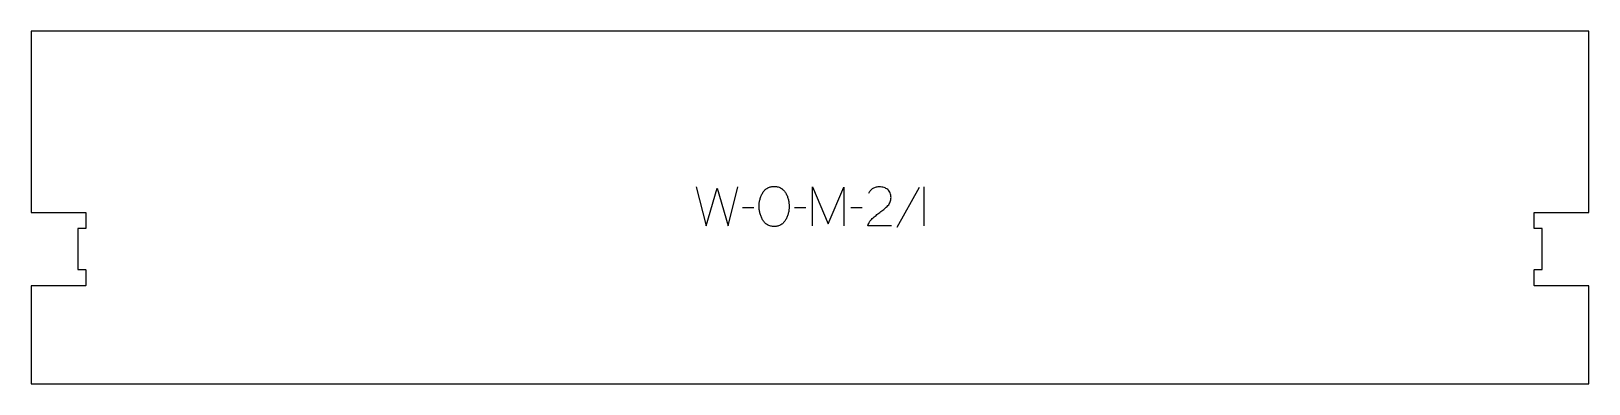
# Model space of a CAD drawing. Extents: x 0 to 1200, y 0 to 271.
import ezdxf

# ---------------------------------------------------------------- set-up
doc = ezdxf.new("R2010")
doc.units = 0
doc.layers.add('1_ANYTOOL_1MMDEEP_LABELS_S', color=2, linetype='CONTINUOUS')
doc.layers.add('4_ANYTOOL_CUTTHROUGH_OUTSI', color=5, linetype='CONTINUOUS')

msp = doc.modelspace()

# ---------------------------------------------------------------- linework, layer by layer
at = {"layer": '1_ANYTOOL_1MMDEEP_LABELS_S'}
for p, q in [((683.835714, 151.163585), (666.65, 120.392156)), ((687.35, 151.635014), (687.35, 121.635014)), ((556.507143, 135.520728), (547.721429, 135.435014)), ((596.535714, 135.520728), (587.75, 135.435014)), ((640.035714, 135.520728), (631.25, 135.435014))]:
    msp.add_line(p, q, dxfattribs=at)
for points in [[(512.15, 151.635014), (519.864286, 121.635014), (528.307143, 150.735014), (536.792857, 121.635014), (544.292857, 151.635014)], [(601.678571, 121.635014), (601.678571, 151.635014), (613.678571, 123.263585), (625.678571, 151.506442), (625.678571, 121.635014)]]:
    msp.add_lwpolyline(points, dxfattribs=at)
msp.add_lwpolyline([(572.578571, 151.977871, -0.064784), (575.252527, 151.629949, -0.088904), (577.678571, 150.499299, -0.05419), (579.601136, 148.807169, -0.051179), (581.128571, 146.749299, -0.041653), (582.310771, 144.320527, -0.036749), (583.1, 141.735014, -0.024892), (583.557779, 139.115751, -0.030823), (583.721429, 136.463585, -0.034269), (583.544909, 133.891088, -0.031918), (583.030357, 131.363585, -0.031725), (582.14217, 128.754188, -0.026303), (580.957143, 126.263585, -0.058719), (579.433362, 124.101838, -0.077745), (577.394643, 122.438585, -0.077243), (574.907655, 121.459747, -0.055252), (572.235714, 121.163585, -0.054051), (569.481789, 121.462164, -0.077615), (566.916071, 122.460014, -0.078558), (564.840998, 124.147087, -0.060481), (563.3, 126.349299, -0.02629), (562.113339, 128.888519, -0.031299), (561.226786, 131.545728, -0.031469), (560.711747, 134.132544, -0.033416), (560.535714, 136.763585, -0.032847), (560.714392, 139.480534, -0.035049), (561.258929, 142.147514, -0.03503), (562.174902, 144.724553, -0.032231), (563.428571, 147.156442, -0.062518), (565.05046, 149.223536, -0.074052), (567.1625, 150.772514, -0.072322), (569.789353, 151.703405, -0.049083)], format="xyb", close=True, dxfattribs=at)
msp.add_lwpolyline([(662.621429, 121.677871), (644.321429, 121.720728, -0.034491), (644.984207, 123.46806, -0.037732), (645.891071, 125.101085, -0.037744), (647.030366, 126.575721, -0.03482), (648.371429, 127.870728, -0.00859), (651.330653, 130.269311, -0.008791), (654.371429, 132.563585, 0.020588), (657.190717, 134.797028, 0.025206), (659.792857, 137.277871, 0.046908), (660.813452, 138.579113, 0.051091), (661.560714, 140.052871, 0.050722), (662.009447, 141.701045, 0.041139), (662.15, 143.406442, 0.039396), (662.007355, 145.214028, 0.058519), (661.517857, 146.952871, 0.060358), (660.727299, 148.359987, 0.061397), (659.621429, 149.535014, 0.048006), (658.265471, 150.456973, 0.045901), (656.760714, 151.110014, 0.045216), (655.020653, 151.512573, 0.034258), (653.235714, 151.635014, 0.055622), (650.601144, 151.341026, 0.079896), (648.157143, 150.360014, 0.080617), (646.187755, 148.694313, 0.060287), (644.75, 146.535014)], format="xyb", dxfattribs=at)
at = {"layer": '4_ANYTOOL_CUTTHROUGH_OUTSI'}
msp.add_lwpolyline([(1199.5, 75.5), (1157.75, 75.5, -0.414214), (1157.5, 75.75), (1157.5, 87.75, -0.414214), (1157.75, 88), (1163.5, 88), (1163.5, 119.499667), (1157.75, 119.499667, -0.414214), (1157.5, 119.749667), (1157.5, 131.749667, -0.414214), (1157.75, 131.999667), (1199.499762, 131.999617), (1199.499993, 271.499983), (0.000007, 271.499983), (0.000238, 131.999617), (41.75, 131.999667, -0.414214), (42, 131.749667), (42, 119.749667, -0.414214), (41.75, 119.499667), (36, 119.499667), (36, 88), (41.75, 88, -0.414214), (42, 87.75), (42, 75.75, -0.414214), (41.75, 75.5), (0, 75.5), (0, 0), (1199.5, 0)], format="xyb", close=True, dxfattribs=at)

doc.saveas('drawing.dxf')
